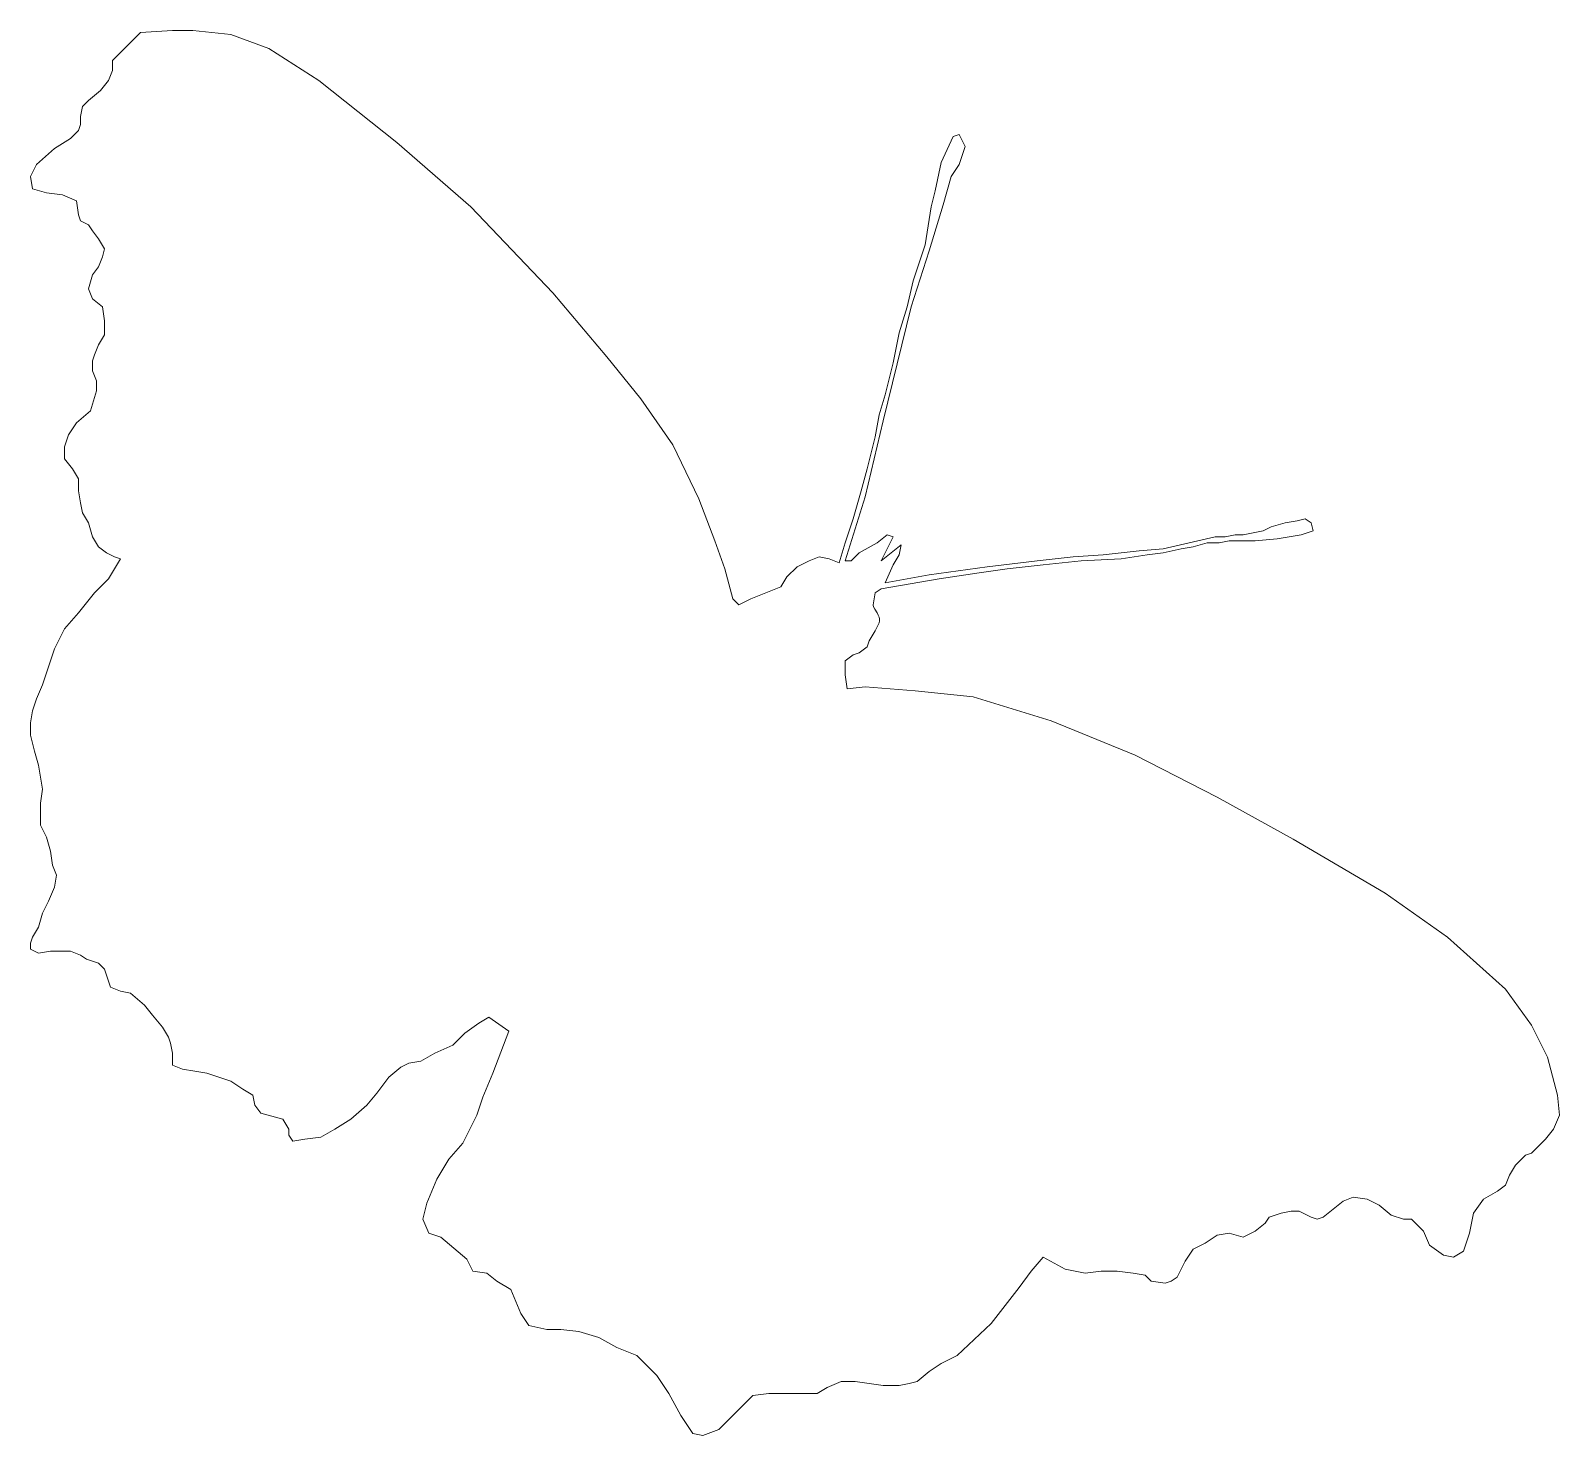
# Model space of a CAD drawing. Header units: centimetres. Extents: x -8.6 to 7.5, y -2.8 to 12.1.
import ezdxf

# ---------------------------------------------------------------- set-up
doc = ezdxf.new("R2010")
doc.units = ezdxf.units.CM
doc.header["$MEASUREMENT"] = 0
doc.layers.add('Layer 1', color=7, linetype='Continuous')

msp = doc.modelspace()

# ---------------------------------------------------------------- linework, layer by layer
at = {"layer": 'Layer 1', "lineweight": 9}
msp.add_open_spline([(-7.13974, 12.07655), (-7.13974, 12.07655), (-7.4783, 12.05541), (-7.4783, 12.05541), (-7.4783, 12.05541), (-7.4783, 12.05541), (-7.58409, 11.9496), (-7.58409, 11.9496), (-7.58409, 11.9496), (-7.58409, 11.9496), (-7.71107, 11.82262), (-7.71107, 11.82262), (-7.71107, 11.82262), (-7.71107, 11.82262), (-7.77456, 11.75915), (-7.77456, 11.75915), (-7.77456, 11.75915), (-7.77456, 11.75915), (-7.77456, 11.65335), (-7.77456, 11.65335), (-7.77456, 11.65335), (-7.77456, 11.65335), (-7.81688, 11.54756), (-7.81688, 11.54756), (-7.81688, 11.54756), (-7.81688, 11.54756), (-7.90148, 11.44176), (-7.90148, 11.44176), (-7.90148, 11.44176), (-7.90148, 11.44176), (-8.02842, 11.33595), (-8.02842, 11.33595), (-8.02842, 11.33595), (-8.02842, 11.33595), (-8.09191, 11.27248), (-8.09191, 11.27248), (-8.09191, 11.27248), (-8.09191, 11.27248), (-8.1131, 11.16671), (-8.1131, 11.16671), (-8.1131, 11.16671), (-8.1131, 11.16671), (-8.1131, 11.08203), (-8.1131, 11.08203), (-8.1131, 11.08203), (-8.1131, 11.08203), (-8.13423, 11.01857), (-8.13423, 11.01857), (-8.13423, 11.01857), (-8.13423, 11.01857), (-8.21887, 10.93398), (-8.21887, 10.93398), (-8.21887, 10.93398), (-8.21887, 10.93398), (-8.38814, 10.82817), (-8.38814, 10.82817), (-8.38814, 10.82817), (-8.38814, 10.82817), (-8.57854, 10.65894), (-8.57854, 10.65894), (-8.57854, 10.65894), (-8.57854, 10.65894), (-8.64201, 10.53201), (-8.64201, 10.53201), (-8.64201, 10.53201), (-8.64201, 10.53201), (-8.62082, 10.40502), (-8.62082, 10.40502), (-8.62082, 10.40502), (-8.62082, 10.40502), (-8.47273, 10.36268), (-8.47273, 10.36268), (-8.47273, 10.36268), (-8.47273, 10.36268), (-8.3035, 10.34154), (-8.3035, 10.34154), (-8.3035, 10.34154), (-8.3035, 10.34154), (-8.15541, 10.27806), (-8.15541, 10.27806), (-8.15541, 10.27806), (-8.15541, 10.27806), (-8.13423, 10.12994), (-8.13423, 10.12994), (-8.13423, 10.12994), (-8.13423, 10.12994), (-8.1131, 10.06649), (-8.1131, 10.06649), (-8.1131, 10.06649), (-8.1131, 10.06649), (-8.02842, 10.02416), (-8.02842, 10.02416), (-8.02842, 10.02416), (-8.02842, 10.02416), (-7.98612, 9.96067), (-7.98612, 9.96067), (-7.98612, 9.96067), (-7.98612, 9.96067), (-7.92266, 9.87604), (-7.92266, 9.87604), (-7.92266, 9.87604), (-7.92266, 9.87604), (-7.85918, 9.77022), (-7.85918, 9.77022), (-7.85918, 9.77022), (-7.85918, 9.77022), (-7.88034, 9.68564), (-7.88034, 9.68564), (-7.88034, 9.68564), (-7.88034, 9.68564), (-7.92266, 9.57979), (-7.92266, 9.57979), (-7.92266, 9.57979), (-7.92266, 9.57979), (-7.98612, 9.49517), (-7.98612, 9.49517), (-7.98612, 9.49517), (-7.98612, 9.49517), (-8.02842, 9.34706), (-8.02842, 9.34706), (-8.02842, 9.34706), (-8.02842, 9.34706), (-7.98612, 9.24127), (-7.98612, 9.24127), (-7.98612, 9.24127), (-7.98612, 9.24127), (-7.88034, 9.15663), (-7.88034, 9.15663), (-7.88034, 9.15663), (-7.88034, 9.15663), (-7.85918, 9.00852), (-7.85918, 9.00852), (-7.85918, 9.00852), (-7.85918, 9.00852), (-7.85918, 8.86044), (-7.85918, 8.86044), (-7.85918, 8.86044), (-7.85918, 8.86044), (-7.92266, 8.75459), (-7.92266, 8.75459), (-7.92266, 8.75459), (-7.92266, 8.75459), (-7.96495, 8.6488), (-7.96495, 8.6488), (-7.96495, 8.6488), (-7.96495, 8.6488), (-7.98612, 8.58533), (-7.98612, 8.58533), (-7.98612, 8.58533), (-7.98612, 8.58533), (-7.98612, 8.47956), (-7.98612, 8.47956), (-7.98612, 8.47956), (-7.98612, 8.47956), (-7.9438, 8.37374), (-7.9438, 8.37374), (-7.9438, 8.37374), (-7.9438, 8.37374), (-7.9438, 8.26796), (-7.9438, 8.26796), (-7.9438, 8.26796), (-7.9438, 8.26796), (-8.00728, 8.05637), (-8.00728, 8.05637), (-8.00728, 8.05637), (-8.00728, 8.05637), (-8.15541, 7.92942), (-8.15541, 7.92942), (-8.15541, 7.92942), (-8.15541, 7.92942), (-8.24003, 7.80248), (-8.24003, 7.80248), (-8.24003, 7.80248), (-8.24003, 7.80248), (-8.28233, 7.67554), (-8.28233, 7.67554), (-8.28233, 7.67554), (-8.28233, 7.67554), (-8.28233, 7.5486), (-8.28233, 7.5486), (-8.28233, 7.5486), (-8.28233, 7.5486), (-8.19772, 7.4428), (-8.19772, 7.4428), (-8.19772, 7.4428), (-8.19772, 7.4428), (-8.13423, 7.33698), (-8.13423, 7.33698), (-8.13423, 7.33698), (-8.13423, 7.33698), (-8.13423, 7.21), (-8.13423, 7.21), (-8.13423, 7.21), (-8.13423, 7.21), (-8.1131, 7.08306), (-8.1131, 7.08306), (-8.1131, 7.08306), (-8.1131, 7.08306), (-8.09191, 6.97728), (-8.09191, 6.97728), (-8.09191, 6.97728), (-8.09191, 6.97728), (-8.02842, 6.87148), (-8.02842, 6.87148), (-8.02842, 6.87148), (-8.02842, 6.87148), (-7.98612, 6.72334), (-7.98612, 6.72334), (-7.98612, 6.72334), (-7.98612, 6.72334), (-7.92266, 6.61756), (-7.92266, 6.61756), (-7.92266, 6.61756), (-7.92266, 6.61756), (-7.83801, 6.55404), (-7.83801, 6.55404), (-7.83801, 6.55404), (-7.83801, 6.55404), (-7.75339, 6.51175), (-7.75339, 6.51175), (-7.75339, 6.51175), (-7.75339, 6.51175), (-7.68989, 6.49059), (-7.68989, 6.49059), (-7.68989, 6.49059), (-7.68989, 6.49059), (-7.81688, 6.27903), (-7.81688, 6.27903), (-7.81688, 6.27903), (-7.81688, 6.27903), (-7.96495, 6.13089), (-7.96495, 6.13089), (-7.96495, 6.13089), (-7.96495, 6.13089), (-8.13423, 5.91936), (-8.13423, 5.91936), (-8.13423, 5.91936), (-8.13423, 5.91936), (-8.28233, 5.75005), (-8.28233, 5.75005), (-8.28233, 5.75005), (-8.28233, 5.75005), (-8.38814, 5.53846), (-8.38814, 5.53846), (-8.38814, 5.53846), (-8.38814, 5.53846), (-8.45161, 5.34809), (-8.45161, 5.34809), (-8.45161, 5.34809), (-8.45161, 5.34809), (-8.51504, 5.15766), (-8.51504, 5.15766), (-8.51504, 5.15766), (-8.51504, 5.15766), (-8.57854, 5.00955), (-8.57854, 5.00955), (-8.57854, 5.00955), (-8.57854, 5.00955), (-8.62082, 4.88259), (-8.62082, 4.88259), (-8.62082, 4.88259), (-8.62082, 4.88259), (-8.64201, 4.75564), (-8.64201, 4.75564), (-8.64201, 4.75564), (-8.64201, 4.75564), (-8.64201, 4.62863), (-8.64201, 4.62863), (-8.64201, 4.62863), (-8.64201, 4.62863), (-8.59967, 4.45932), (-8.59967, 4.45932), (-8.59967, 4.45932), (-8.59967, 4.45932), (-8.55736, 4.31121), (-8.55736, 4.31121), (-8.55736, 4.31121), (-8.55736, 4.31121), (-8.53622, 4.18429), (-8.53622, 4.18429), (-8.53622, 4.18429), (-8.53622, 4.18429), (-8.51504, 4.0573), (-8.51504, 4.0573), (-8.51504, 4.0573), (-8.51504, 4.0573), (-8.53622, 3.90925), (-8.53622, 3.90925), (-8.53622, 3.90925), (-8.53622, 3.90925), (-8.53622, 3.8034), (-8.53622, 3.8034), (-8.53622, 3.8034), (-8.53622, 3.8034), (-8.53622, 3.67641), (-8.53622, 3.67641), (-8.53622, 3.67641), (-8.53622, 3.67641), (-8.47273, 3.54955), (-8.47273, 3.54955), (-8.47273, 3.54955), (-8.47273, 3.54955), (-8.43042, 3.40143), (-8.43042, 3.40143), (-8.43042, 3.40143), (-8.43042, 3.40143), (-8.40929, 3.25332), (-8.40929, 3.25332), (-8.40929, 3.25332), (-8.40929, 3.25332), (-8.36697, 3.14752), (-8.36697, 3.14752), (-8.36697, 3.14752), (-8.36697, 3.14752), (-8.38814, 3.02057), (-8.38814, 3.02057), (-8.38814, 3.02057), (-8.38814, 3.02057), (-8.45161, 2.87249), (-8.45161, 2.87249), (-8.45161, 2.87249), (-8.45161, 2.87249), (-8.51504, 2.7455), (-8.51504, 2.7455), (-8.51504, 2.7455), (-8.51504, 2.7455), (-8.55736, 2.59745), (-8.55736, 2.59745), (-8.55736, 2.59745), (-8.55736, 2.59745), (-8.62082, 2.49161), (-8.62082, 2.49161), (-8.62082, 2.49161), (-8.62082, 2.49161), (-8.64201, 2.42812), (-8.64201, 2.42812), (-8.64201, 2.42812), (-8.64201, 2.42812), (-8.64201, 2.36464), (-8.64201, 2.36464), (-8.64201, 2.36464), (-8.64201, 2.36464), (-8.55736, 2.32232), (-8.55736, 2.32232), (-8.55736, 2.32232), (-8.55736, 2.32232), (-8.43042, 2.34348), (-8.43042, 2.34348), (-8.43042, 2.34348), (-8.43042, 2.34348), (-8.32468, 2.34348), (-8.32468, 2.34348), (-8.32468, 2.34348), (-8.32468, 2.34348), (-8.21887, 2.34348), (-8.21887, 2.34348), (-8.21887, 2.34348), (-8.21887, 2.34348), (-8.1131, 2.30119), (-8.1131, 2.30119), (-8.1131, 2.30119), (-8.1131, 2.30119), (-8.04959, 2.25886), (-8.04959, 2.25886), (-8.04959, 2.25886), (-8.04959, 2.25886), (-7.98612, 2.23767), (-7.98612, 2.23767), (-7.98612, 2.23767), (-7.98612, 2.23767), (-7.92266, 2.21654), (-7.92266, 2.21654), (-7.92266, 2.21654), (-7.92266, 2.21654), (-7.85918, 2.15305), (-7.85918, 2.15305), (-7.85918, 2.15305), (-7.85918, 2.15305), (-7.83801, 2.0896), (-7.83801, 2.0896), (-7.83801, 2.0896), (-7.83801, 2.0896), (-7.81688, 2.0261), (-7.81688, 2.0261), (-7.81688, 2.0261), (-7.81688, 2.0261), (-7.79571, 1.96262), (-7.79571, 1.96262), (-7.79571, 1.96262), (-7.79571, 1.96262), (-7.68989, 1.92027), (-7.68989, 1.92027), (-7.68989, 1.92027), (-7.68989, 1.92027), (-7.58409, 1.89917), (-7.58409, 1.89917), (-7.58409, 1.89917), (-7.58409, 1.89917), (-7.43599, 1.77219), (-7.43599, 1.77219), (-7.43599, 1.77219), (-7.43599, 1.77219), (-7.35133, 1.66636), (-7.35133, 1.66636), (-7.35133, 1.66636), (-7.35133, 1.66636), (-7.24553, 1.53947), (-7.24553, 1.53947), (-7.24553, 1.53947), (-7.24553, 1.53947), (-7.18205, 1.43363), (-7.18205, 1.43363), (-7.18205, 1.43363), (-7.18205, 1.43363), (-7.16088, 1.37018), (-7.16088, 1.37018), (-7.16088, 1.37018), (-7.16088, 1.37018), (-7.13974, 1.26437), (-7.13974, 1.26437), (-7.13974, 1.26437), (-7.13974, 1.26437), (-7.13974, 1.13742), (-7.13974, 1.13742), (-7.13974, 1.13742), (-7.13974, 1.13742), (-7.03393, 1.09509), (-7.03393, 1.09509), (-7.03393, 1.09509), (-7.03393, 1.09509), (-6.90694, 1.07397), (-6.90694, 1.07397), (-6.90694, 1.07397), (-6.90694, 1.07397), (-6.77999, 1.0528), (-6.77999, 1.0528), (-6.77999, 1.0528), (-6.77999, 1.0528), (-6.65307, 1.01049), (-6.65307, 1.01049), (-6.65307, 1.01049), (-6.65307, 1.01049), (-6.52609, 0.96816), (-6.52609, 0.96816), (-6.52609, 0.96816), (-6.52609, 0.96816), (-6.39916, 0.88353), (-6.39916, 0.88353), (-6.39916, 0.88353), (-6.39916, 0.88353), (-6.29335, 0.82004), (-6.29335, 0.82004), (-6.29335, 0.82004), (-6.29335, 0.82004), (-6.27223, 0.71425), (-6.27223, 0.71425), (-6.27223, 0.71425), (-6.27223, 0.71425), (-6.20871, 0.62962), (-6.20871, 0.62962), (-6.20871, 0.62962), (-6.20871, 0.62962), (-5.97602, 0.56618), (-5.97602, 0.56618), (-5.97602, 0.56618), (-5.97602, 0.56618), (-5.91255, 0.46035), (-5.91255, 0.46035), (-5.91255, 0.46035), (-5.91255, 0.46035), (-5.91255, 0.3969), (-5.91255, 0.3969), (-5.91255, 0.3969), (-5.91255, 0.3969), (-5.87021, 0.33337), (-5.87021, 0.33337), (-5.87021, 0.33337), (-5.87021, 0.33337), (-5.74328, 0.35455), (-5.74328, 0.35455), (-5.74328, 0.35455), (-5.74328, 0.35455), (-5.57399, 0.37571), (-5.57399, 0.37571), (-5.57399, 0.37571), (-5.57399, 0.37571), (-5.42588, 0.46035), (-5.42588, 0.46035), (-5.42588, 0.46035), (-5.42588, 0.46035), (-5.2566, 0.56618), (-5.2566, 0.56618), (-5.2566, 0.56618), (-5.2566, 0.56618), (-5.08733, 0.71425), (-5.08733, 0.71425), (-5.08733, 0.71425), (-5.08733, 0.71425), (-4.98154, 0.84123), (-4.98154, 0.84123), (-4.98154, 0.84123), (-4.98154, 0.84123), (-4.85461, 1.01049), (-4.85461, 1.01049), (-4.85461, 1.01049), (-4.85461, 1.01049), (-4.72758, 1.11626), (-4.72758, 1.11626), (-4.72758, 1.11626), (-4.72758, 1.11626), (-4.64299, 1.15861), (-4.64299, 1.15861), (-4.64299, 1.15861), (-4.64299, 1.15861), (-4.51607, 1.17975), (-4.51607, 1.17975), (-4.51607, 1.17975), (-4.51607, 1.17975), (-4.36795, 1.26437), (-4.36795, 1.26437), (-4.36795, 1.26437), (-4.36795, 1.26437), (-4.1775, 1.34898), (-4.1775, 1.34898), (-4.1775, 1.34898), (-4.1775, 1.34898), (-4.05053, 1.47593), (-4.05053, 1.47593), (-4.05053, 1.47593), (-4.05053, 1.47593), (-3.90241, 1.58176), (-3.90241, 1.58176), (-3.90241, 1.58176), (-3.90241, 1.58176), (-3.79662, 1.64523), (-3.79662, 1.64523), (-3.79662, 1.64523), (-3.79662, 1.64523), (-3.58505, 1.49712), (-3.58505, 1.49712), (-3.58505, 1.49712), (-3.58505, 1.49712), (-3.75428, 1.0528), (-3.75428, 1.0528), (-3.75428, 1.0528), (-3.75428, 1.0528), (-3.86007, 0.79893), (-3.86007, 0.79893), (-3.86007, 0.79893), (-3.86007, 0.79893), (-3.92353, 0.60848), (-3.92353, 0.60848), (-3.92353, 0.60848), (-3.92353, 0.60848), (-3.98703, 0.48158), (-3.98703, 0.48158), (-3.98703, 0.48158), (-3.98703, 0.48158), (-4.07168, 0.31225), (-4.07168, 0.31225), (-4.07168, 0.31225), (-4.07168, 0.31225), (-4.21984, 0.14297), (-4.21984, 0.14297), (-4.21984, 0.14297), (-4.21984, 0.14297), (-4.34674, -0.06859), (-4.34674, -0.06859), (-4.34674, -0.06859), (-4.34674, -0.06859), (-4.45253, -0.32251), (-4.45253, -0.32251), (-4.45253, -0.32251), (-4.45253, -0.32251), (-4.49488, -0.4918), (-4.49488, -0.4918), (-4.49488, -0.4918), (-4.49488, -0.4918), (-4.4314, -0.63991), (-4.4314, -0.63991), (-4.4314, -0.63991), (-4.4314, -0.63991), (-4.30445, -0.68223), (-4.30445, -0.68223), (-4.30445, -0.68223), (-4.30445, -0.68223), (-4.02937, -0.91496), (-4.02937, -0.91496), (-4.02937, -0.91496), (-4.02937, -0.91496), (-3.96584, -1.04194), (-3.96584, -1.04194), (-3.96584, -1.04194), (-3.96584, -1.04194), (-3.81777, -1.06308), (-3.81777, -1.06308), (-3.81777, -1.06308), (-3.81777, -1.06308), (-3.71198, -1.14773), (-3.71198, -1.14773), (-3.71198, -1.14773), (-3.71198, -1.14773), (-3.56388, -1.23241), (-3.56388, -1.23241), (-3.56388, -1.23241), (-3.56388, -1.23241), (-3.45812, -1.48629), (-3.45812, -1.48629), (-3.45812, -1.48629), (-3.45812, -1.48629), (-3.37346, -1.61321), (-3.37346, -1.61321), (-3.37346, -1.61321), (-3.37346, -1.61321), (-3.18303, -1.6555), (-3.18303, -1.6555), (-3.18303, -1.6555), (-3.18303, -1.6555), (-3.03496, -1.6555), (-3.03496, -1.6555), (-3.03496, -1.6555), (-3.03496, -1.6555), (-2.8445, -1.67669), (-2.8445, -1.67669), (-2.8445, -1.67669), (-2.8445, -1.67669), (-2.63294, -1.74014), (-2.63294, -1.74014), (-2.63294, -1.74014), (-2.63294, -1.74014), (-2.44248, -1.84595), (-2.44248, -1.84595), (-2.44248, -1.84595), (-2.44248, -1.84595), (-2.23089, -1.93059), (-2.23089, -1.93059), (-2.23089, -1.93059), (-2.23089, -1.93059), (-2.0193, -2.14216), (-2.0193, -2.14216), (-2.0193, -2.14216), (-2.0193, -2.14216), (-1.89231, -2.33261), (-1.89231, -2.33261), (-1.89231, -2.33261), (-1.89231, -2.33261), (-1.76536, -2.56532), (-1.76536, -2.56532), (-1.76536, -2.56532), (-1.76536, -2.56532), (-1.63839, -2.75579), (-1.63839, -2.75579), (-1.63839, -2.75579), (-1.63839, -2.75579), (-1.53264, -2.77695), (-1.53264, -2.77695), (-1.53264, -2.77695), (-1.53264, -2.77695), (-1.36337, -2.71348), (-1.36337, -2.71348), (-1.36337, -2.71348), (-1.36337, -2.71348), (-1.21522, -2.56532), (-1.21522, -2.56532), (-1.21522, -2.56532), (-1.21522, -2.56532), (-1.00366, -2.35375), (-1.00366, -2.35375), (-1.00366, -2.35375), (-1.00366, -2.35375), (-0.83445, -2.33261), (-0.83445, -2.33261), (-0.83445, -2.33261), (-0.83445, -2.33261), (-0.55935, -2.33261), (-0.55935, -2.33261), (-0.55935, -2.33261), (-0.55935, -2.33261), (-0.32661, -2.33261), (-0.32661, -2.33261), (-0.32661, -2.33261), (-0.32661, -2.33261), (-0.22084, -2.26908), (-0.22084, -2.26908), (-0.22084, -2.26908), (-0.22084, -2.26908), (-0.07276, -2.20563), (-0.07276, -2.20563), (-0.07276, -2.20563), (-0.07276, -2.20563), (0.07536, -2.20563), (0.07536, -2.20563), (0.07536, -2.20563), (0.07536, -2.20563), (0.22359, -2.22677), (0.22359, -2.22677), (0.22359, -2.22677), (0.22359, -2.22677), (0.37173, -2.24796), (0.37173, -2.24796), (0.37173, -2.24796), (0.37173, -2.24796), (0.54094, -2.24796), (0.54094, -2.24796), (0.54094, -2.24796), (0.54094, -2.24796), (0.64674, -2.22677), (0.64674, -2.22677), (0.64674, -2.22677), (0.64674, -2.22677), (0.73135, -2.20563), (0.73135, -2.20563), (0.73135, -2.20563), (0.73135, -2.20563), (0.8583, -2.09986), (0.8583, -2.09986), (0.8583, -2.09986), (0.8583, -2.09986), (0.98534, -2.01516), (0.98534, -2.01516), (0.98534, -2.01516), (0.98534, -2.01516), (1.15456, -1.93059), (1.15456, -1.93059), (1.15456, -1.93059), (1.15456, -1.93059), (1.51423, -1.59207), (1.51423, -1.59207), (1.51423, -1.59207), (1.51423, -1.59207), (1.66231, -1.40163), (1.66231, -1.40163), (1.66231, -1.40163), (1.66231, -1.40163), (1.81043, -1.21121), (1.81043, -1.21121), (1.81043, -1.21121), (1.81043, -1.21121), (1.93738, -1.04194), (1.93738, -1.04194), (1.93738, -1.04194), (1.93738, -1.04194), (2.06435, -0.89379), (2.06435, -0.89379), (2.06435, -0.89379), (2.06435, -0.89379), (2.29707, -1.02075), (2.29707, -1.02075), (2.29707, -1.02075), (2.29707, -1.02075), (2.50872, -1.06308), (2.50872, -1.06308), (2.50872, -1.06308), (2.50872, -1.06308), (2.67795, -1.04194), (2.67795, -1.04194), (2.67795, -1.04194), (2.67795, -1.04194), (2.84722, -1.04194), (2.84722, -1.04194), (2.84722, -1.04194), (2.84722, -1.04194), (3.01652, -1.06308), (3.01652, -1.06308), (3.01652, -1.06308), (3.01652, -1.06308), (3.14349, -1.08425), (3.14349, -1.08425), (3.14349, -1.08425), (3.14349, -1.08425), (3.20692, -1.14773), (3.20692, -1.14773), (3.20692, -1.14773), (3.20692, -1.14773), (3.35508, -1.16887), (3.35508, -1.16887), (3.35508, -1.16887), (3.35508, -1.16887), (3.41854, -1.14773), (3.41854, -1.14773), (3.41854, -1.14773), (3.41854, -1.14773), (3.48202, -1.10542), (3.48202, -1.10542), (3.48202, -1.10542), (3.48202, -1.10542), (3.52435, -1.02075), (3.52435, -1.02075), (3.52435, -1.02075), (3.52435, -1.02075), (3.56664, -0.93612), (3.56664, -0.93612), (3.56664, -0.93612), (3.56664, -0.93612), (3.65126, -0.80918), (3.65126, -0.80918), (3.65126, -0.80918), (3.65126, -0.80918), (3.77823, -0.74572), (3.77823, -0.74572), (3.77823, -0.74572), (3.77823, -0.74572), (3.90516, -0.66107), (3.90516, -0.66107), (3.90516, -0.66107), (3.90516, -0.66107), (4.03212, -0.63991), (4.03212, -0.63991), (4.03212, -0.63991), (4.03212, -0.63991), (4.18018, -0.68223), (4.18018, -0.68223), (4.18018, -0.68223), (4.18018, -0.68223), (4.30723, -0.61878), (4.30723, -0.61878), (4.30723, -0.61878), (4.30723, -0.61878), (4.41302, -0.53412), (4.41302, -0.53412), (4.41302, -0.53412), (4.41302, -0.53412), (4.45531, -0.47059), (4.45531, -0.47059), (4.45531, -0.47059), (4.45531, -0.47059), (4.58225, -0.42833), (4.58225, -0.42833), (4.58225, -0.42833), (4.58225, -0.42833), (4.68806, -0.40717), (4.68806, -0.40717), (4.68806, -0.40717), (4.68806, -0.40717), (4.77269, -0.40717), (4.77269, -0.40717), (4.77269, -0.40717), (4.77269, -0.40717), (4.89962, -0.47059), (4.89962, -0.47059), (4.89962, -0.47059), (4.89962, -0.47059), (4.96312, -0.4918), (4.96312, -0.4918), (4.96312, -0.4918), (4.96312, -0.4918), (5.02661, -0.47059), (5.02661, -0.47059), (5.02661, -0.47059), (5.02661, -0.47059), (5.23819, -0.3014), (5.23819, -0.3014), (5.23819, -0.3014), (5.23819, -0.3014), (5.34401, -0.25903), (5.34401, -0.25903), (5.34401, -0.25903), (5.34401, -0.25903), (5.49211, -0.28018), (5.49211, -0.28018), (5.49211, -0.28018), (5.49211, -0.28018), (5.61906, -0.34372), (5.61906, -0.34372), (5.61906, -0.34372), (5.61906, -0.34372), (5.74601, -0.44951), (5.74601, -0.44951), (5.74601, -0.44951), (5.74601, -0.44951), (5.87301, -0.4918), (5.87301, -0.4918), (5.87301, -0.4918), (5.87301, -0.4918), (5.95762, -0.4918), (5.95762, -0.4918), (5.95762, -0.4918), (5.95762, -0.4918), (6.08457, -0.61878), (6.08457, -0.61878), (6.08457, -0.61878), (6.08457, -0.61878), (6.14802, -0.76689), (6.14802, -0.76689), (6.14802, -0.76689), (6.14802, -0.76689), (6.29614, -0.87267), (6.29614, -0.87267), (6.29614, -0.87267), (6.29614, -0.87267), (6.40189, -0.89379), (6.40189, -0.89379), (6.40189, -0.89379), (6.40189, -0.89379), (6.50768, -0.83034), (6.50768, -0.83034), (6.50768, -0.83034), (6.50768, -0.83034), (6.57117, -0.63991), (6.57117, -0.63991), (6.57117, -0.63991), (6.57117, -0.63991), (6.6135, -0.42833), (6.6135, -0.42833), (6.6135, -0.42833), (6.6135, -0.42833), (6.71927, -0.28018), (6.71927, -0.28018), (6.71927, -0.28018), (6.71927, -0.28018), (6.86738, -0.19557), (6.86738, -0.19557), (6.86738, -0.19557), (6.86738, -0.19557), (6.95202, -0.13208), (6.95202, -0.13208), (6.95202, -0.13208), (6.95202, -0.13208), (6.99432, -0.0263), (6.99432, -0.0263), (6.99432, -0.0263), (6.99432, -0.0263), (7.05782, 0.07952), (7.05782, 0.07952), (7.05782, 0.07952), (7.05782, 0.07952), (7.16361, 0.18526), (7.16361, 0.18526), (7.16361, 0.18526), (7.16361, 0.18526), (7.22709, 0.20647), (7.22709, 0.20647), (7.22709, 0.20647), (7.22709, 0.20647), (7.29058, 0.26992), (7.29058, 0.26992), (7.29058, 0.26992), (7.29058, 0.26992), (7.37522, 0.35455), (7.37522, 0.35455), (7.37522, 0.35455), (7.37522, 0.35455), (7.45984, 0.46035), (7.45984, 0.46035), (7.45984, 0.46035), (7.45984, 0.46035), (7.52334, 0.60848), (7.52334, 0.60848), (7.52334, 0.60848), (7.52334, 0.60848), (7.50219, 0.82004), (7.50219, 0.82004), (7.50219, 0.82004), (7.50219, 0.82004), (7.39638, 1.22204), (7.39638, 1.22204), (7.39638, 1.22204), (7.39638, 1.22204), (7.22709, 1.56057), (7.22709, 1.56057), (7.22709, 1.56057), (7.22709, 1.56057), (6.95202, 1.94146), (6.95202, 1.94146), (6.95202, 1.94146), (6.95202, 1.94146), (6.33846, 2.49161), (6.33846, 2.49161), (6.33846, 2.49161), (6.33846, 2.49161), (5.68251, 2.95712), (5.68251, 2.95712), (5.68251, 2.95712), (5.68251, 2.95712), (4.70922, 3.52833), (4.70922, 3.52833), (4.70922, 3.52833), (4.70922, 3.52833), (3.90516, 3.9727), (3.90516, 3.9727), (3.90516, 3.9727), (3.90516, 3.9727), (3.03768, 4.41701), (3.03768, 4.41701), (3.03768, 4.41701), (3.03768, 4.41701), (2.14894, 4.7768), (2.14894, 4.7768), (2.14894, 4.7768), (2.14894, 4.7768), (1.32383, 5.03071), (1.32383, 5.03071), (1.32383, 5.03071), (1.32383, 5.03071), (0.71022, 5.09415), (0.71022, 5.09415), (0.71022, 5.09415), (0.71022, 5.09415), (0.18127, 5.1365), (0.18127, 5.1365), (0.18127, 5.1365), (0.18127, 5.1365), (-0.00925, 5.11531), (-0.00925, 5.11531), (-0.00925, 5.11531), (-0.00925, 5.11531), (-0.03044, 5.26343), (-0.03044, 5.26343), (-0.03044, 5.26343), (-0.03044, 5.26343), (-0.03044, 5.4116), (-0.03044, 5.4116), (-0.03044, 5.4116), (-0.03044, 5.4116), (0.05429, 5.47502), (0.05429, 5.47502), (0.05429, 5.47502), (0.05429, 5.47502), (0.1177, 5.49615), (0.1177, 5.49615), (0.1177, 5.49615), (0.1177, 5.49615), (0.20243, 5.55968), (0.20243, 5.55968), (0.20243, 5.55968), (0.20243, 5.55968), (0.22359, 5.62319), (0.22359, 5.62319), (0.22359, 5.62319), (0.22359, 5.62319), (0.28707, 5.72892), (0.28707, 5.72892), (0.28707, 5.72892), (0.28707, 5.72892), (0.32938, 5.81356), (0.32938, 5.81356), (0.32938, 5.81356), (0.32938, 5.81356), (0.35051, 5.85585), (0.30822, 5.91936), (0.30822, 5.91936), (0.26591, 5.98283), (0.26591, 6.00399), (0.26591, 6.00399), (0.26591, 6.00399), (0.26591, 6.00399), (0.28707, 6.13089), (0.28707, 6.13089), (0.28707, 6.13089), (0.28707, 6.13089), (0.35051, 6.17323), (0.35051, 6.17323), (0.35051, 6.17323), (0.35051, 6.17323), (0.96415, 6.27903), (0.96415, 6.27903), (0.96415, 6.27903), (0.96415, 6.27903), (1.38728, 6.34248), (1.38728, 6.34248), (1.38728, 6.34248), (1.38728, 6.34248), (1.6835, 6.38478), (1.6835, 6.38478), (1.6835, 6.38478), (1.6835, 6.38478), (2.06435, 6.42711), (2.06435, 6.42711), (2.06435, 6.42711), (2.06435, 6.42711), (2.46634, 6.46946), (2.46634, 6.46946), (2.46634, 6.46946), (2.46634, 6.46946), (2.88958, 6.49059), (2.88958, 6.49059), (2.88958, 6.49059), (2.88958, 6.49059), (3.16463, 6.53291), (3.16463, 6.53291), (3.16463, 6.53291), (3.16463, 6.53291), (3.33392, 6.55404), (3.33392, 6.55404), (3.33392, 6.55404), (3.33392, 6.55404), (3.52435, 6.5964), (3.52435, 6.5964), (3.52435, 6.5964), (3.52435, 6.5964), (3.65126, 6.61756), (3.65126, 6.61756), (3.65126, 6.61756), (3.65126, 6.61756), (3.79939, 6.65986), (3.79939, 6.65986), (3.79939, 6.65986), (3.79939, 6.65986), (3.92635, 6.65986), (3.92635, 6.65986), (3.92635, 6.65986), (3.92635, 6.65986), (4.03212, 6.68102), (4.03212, 6.68102), (4.03212, 6.68102), (4.03212, 6.68102), (4.18018, 6.68102), (4.18018, 6.68102), (4.18018, 6.68102), (4.18018, 6.68102), (4.30723, 6.68102), (4.30723, 6.68102), (4.30723, 6.68102), (4.30723, 6.68102), (4.53992, 6.70215), (4.53992, 6.70215), (4.53992, 6.70215), (4.53992, 6.70215), (4.79385, 6.7445), (4.79385, 6.7445), (4.79385, 6.7445), (4.79385, 6.7445), (4.92076, 6.78683), (4.92076, 6.78683), (4.92076, 6.78683), (4.92076, 6.78683), (4.89962, 6.87148), (4.89962, 6.87148), (4.89962, 6.87148), (4.89962, 6.87148), (4.83617, 6.9138), (4.83617, 6.9138), (4.83617, 6.9138), (4.83617, 6.9138), (4.75148, 6.89267), (4.75148, 6.89267), (4.75148, 6.89267), (4.75148, 6.89267), (4.62458, 6.87148), (4.62458, 6.87148), (4.62458, 6.87148), (4.62458, 6.87148), (4.47647, 6.82915), (4.47647, 6.82915), (4.47647, 6.82915), (4.47647, 6.82915), (4.39184, 6.78683), (4.39184, 6.78683), (4.39184, 6.78683), (4.39184, 6.78683), (4.28599, 6.76566), (4.28599, 6.76566), (4.28599, 6.76566), (4.28599, 6.76566), (4.18018, 6.7445), (4.18018, 6.7445), (4.18018, 6.7445), (4.18018, 6.7445), (4.09559, 6.7445), (4.09559, 6.7445), (4.09559, 6.7445), (4.09559, 6.7445), (3.9898, 6.72334), (3.9898, 6.72334), (3.9898, 6.72334), (3.9898, 6.72334), (3.88398, 6.72334), (3.88398, 6.72334), (3.88398, 6.72334), (3.88398, 6.72334), (3.33392, 6.5964), (3.33392, 6.5964), (3.33392, 6.5964), (3.33392, 6.5964), (3.08, 6.57524), (3.08, 6.57524), (3.08, 6.57524), (3.08, 6.57524), (2.88958, 6.55404), (2.88958, 6.55404), (2.88958, 6.55404), (2.88958, 6.55404), (2.69912, 6.53291), (2.69912, 6.53291), (2.69912, 6.53291), (2.69912, 6.53291), (2.38175, 6.51175), (2.38175, 6.51175), (2.38175, 6.51175), (2.38175, 6.51175), (2.19129, 6.49059), (2.19129, 6.49059), (2.19129, 6.49059), (2.19129, 6.49059), (2.00083, 6.46946), (2.00083, 6.46946), (2.00083, 6.46946), (2.00083, 6.46946), (1.47191, 6.40595), (1.47191, 6.40595), (1.47191, 6.40595), (1.47191, 6.40595), (0.8583, 6.32132), (0.8583, 6.32132), (0.8583, 6.32132), (0.8583, 6.32132), (0.39289, 6.23671), (0.39289, 6.23671), (0.39289, 6.23671), (0.39289, 6.23671), (0.4775, 6.42711), (0.4775, 6.42711), (0.4775, 6.42711), (0.4775, 6.42711), (0.54094, 6.53291), (0.54094, 6.53291), (0.54094, 6.53291), (0.54094, 6.53291), (0.5621, 6.63873), (0.5621, 6.63873), (0.5621, 6.63873), (0.5621, 6.63873), (0.35051, 6.46946), (0.35051, 6.46946), (0.35051, 6.46946), (0.35051, 6.46946), (0.4775, 6.72334), (0.4775, 6.72334), (0.4775, 6.72334), (0.4775, 6.72334), (0.41402, 6.7445), (0.41402, 6.7445), (0.41402, 6.7445), (0.41402, 6.7445), (0.30822, 6.65986), (0.30822, 6.65986), (0.30822, 6.65986), (0.30822, 6.65986), (0.1177, 6.55404), (0.1177, 6.55404), (0.1177, 6.55404), (0.1177, 6.55404), (0.03304, 6.46946), (0.03304, 6.46946), (0.03304, 6.46946), (0.03304, 6.46946), (-0.03044, 6.46946), (-0.03044, 6.46946), (-0.03044, 6.46946), (-0.03044, 6.46946), (0.18127, 7.14655), (0.18127, 7.14655), (0.18127, 7.14655), (0.18127, 7.14655), (0.37173, 7.95062), (0.37173, 7.95062), (0.37173, 7.95062), (0.37173, 7.95062), (0.66793, 9.15663), (0.66793, 9.15663), (0.66793, 9.15663), (0.66793, 9.15663), (0.8583, 9.74911), (0.8583, 9.74911), (0.8583, 9.74911), (0.8583, 9.74911), (1.00644, 10.23572), (1.00644, 10.23572), (1.00644, 10.23572), (1.00644, 10.23572), (1.09105, 10.53201), (1.09105, 10.53201), (1.09105, 10.53201), (1.09105, 10.53201), (1.17571, 10.65894), (1.17571, 10.65894), (1.17571, 10.65894), (1.17571, 10.65894), (1.23916, 10.84935), (1.23916, 10.84935), (1.23916, 10.84935), (1.23916, 10.84935), (1.17571, 10.97629), (1.17571, 10.97629), (1.17571, 10.97629), (1.17571, 10.97629), (1.11224, 10.9551), (1.11224, 10.9551), (1.11224, 10.9551), (1.11224, 10.9551), (0.98534, 10.68007), (0.98534, 10.68007), (0.98534, 10.68007), (0.98534, 10.68007), (0.92181, 10.38385), (0.92181, 10.38385), (0.92181, 10.38385), (0.92181, 10.38385), (0.87949, 10.21456), (0.87949, 10.21456), (0.87949, 10.21456), (0.87949, 10.21456), (0.81595, 9.81256), (0.81595, 9.81256), (0.81595, 9.81256), (0.81595, 9.81256), (0.68906, 9.43167), (0.68906, 9.43167), (0.68906, 9.43167), (0.68906, 9.43167), (0.62561, 9.15663), (0.62561, 9.15663), (0.62561, 9.15663), (0.62561, 9.15663), (0.54094, 8.88157), (0.54094, 8.88157), (0.54094, 8.88157), (0.54094, 8.88157), (0.4775, 8.56416), (0.4775, 8.56416), (0.4775, 8.56416), (0.4775, 8.56416), (0.39289, 8.22563), (0.39289, 8.22563), (0.39289, 8.22563), (0.39289, 8.22563), (0.32938, 8.01407), (0.32938, 8.01407), (0.32938, 8.01407), (0.32938, 8.01407), (0.28707, 7.78132), (0.28707, 7.78132), (0.28707, 7.78132), (0.28707, 7.78132), (0.24475, 7.61208), (0.24475, 7.61208), (0.24475, 7.61208), (0.24475, 7.61208), (0.20243, 7.4428), (0.20243, 7.4428), (0.20243, 7.4428), (0.20243, 7.4428), (0.13895, 7.21), (0.13895, 7.21), (0.13895, 7.21), (0.13895, 7.21), (0.05429, 6.9138), (0.05429, 6.9138), (0.05429, 6.9138), (0.05429, 6.9138), (-0.03044, 6.65986), (-0.03044, 6.65986), (-0.03044, 6.65986), (-0.03044, 6.65986), (-0.09389, 6.44827), (-0.09389, 6.44827), (-0.09389, 6.44827), (-0.09389, 6.44827), (-0.19971, 6.49059), (-0.19971, 6.49059), (-0.19971, 6.49059), (-0.19971, 6.49059), (-0.30545, 6.51175), (-0.30545, 6.51175), (-0.30545, 6.51175), (-0.30545, 6.51175), (-0.41127, 6.46946), (-0.41127, 6.46946), (-0.41127, 6.46946), (-0.41127, 6.46946), (-0.53817, 6.40595), (-0.53817, 6.40595), (-0.53817, 6.40595), (-0.53817, 6.40595), (-0.64402, 6.30016), (-0.64402, 6.30016), (-0.64402, 6.30016), (-0.64402, 6.30016), (-0.70747, 6.19439), (-0.70747, 6.19439), (-0.70747, 6.19439), (-0.70747, 6.19439), (-0.91906, 6.10976), (-0.91906, 6.10976), (-0.91906, 6.10976), (-0.91906, 6.10976), (-1.02482, 6.06744), (-1.02482, 6.06744), (-1.02482, 6.06744), (-1.02482, 6.06744), (-1.15178, 6.00399), (-1.15178, 6.00399), (-1.15178, 6.00399), (-1.15178, 6.00399), (-1.21522, 6.06744), (-1.21522, 6.06744), (-1.21522, 6.06744), (-1.21522, 6.06744), (-1.29989, 6.38478), (-1.29989, 6.38478), (-1.29989, 6.38478), (-1.29989, 6.38478), (-1.40569, 6.68102), (-1.40569, 6.68102), (-1.40569, 6.68102), (-1.40569, 6.68102), (-1.57493, 7.12542), (-1.57493, 7.12542), (-1.57493, 7.12542), (-1.57493, 7.12542), (-1.85001, 7.69668), (-1.85001, 7.69668), (-1.85001, 7.69668), (-1.85001, 7.69668), (-2.18857, 8.18334), (-2.18857, 8.18334), (-2.18857, 8.18334), (-2.18857, 8.18334), (-2.5483, 8.62763), (-2.5483, 8.62763), (-2.5483, 8.62763), (-2.5483, 8.62763), (-3.11958, 9.30469), (-3.11958, 9.30469), (-3.11958, 9.30469), (-3.11958, 9.30469), (-3.98703, 10.21456), (-3.98703, 10.21456), (-3.98703, 10.21456), (-3.98703, 10.21456), (-4.76994, 10.89167), (-4.76994, 10.89167), (-4.76994, 10.89167), (-4.76994, 10.89167), (-5.59518, 11.54756), (-5.59518, 11.54756), (-5.59518, 11.54756), (-5.59518, 11.54756), (-6.1241, 11.8861), (-6.1241, 11.8861), (-6.1241, 11.8861), (-6.1241, 11.8861), (-6.52609, 12.03422), (-6.52609, 12.03422), (-6.52609, 12.03422), (-6.52609, 12.03422), (-6.92812, 12.07655), (-6.92812, 12.07655), (-6.92812, 12.07655), (-6.92812, 12.07655), (-7.13974, 12.07655), (-7.13974, 12.07655)], degree=3, knots=[0, 0, 0, 0, 0.00274725, 0.00274725, 0.00274725, 0.00274725, 0.00549451, 0.00549451, 0.00549451, 0.00549451, 0.00824176, 0.00824176, 0.00824176, 0.00824176, 0.01098901, 0.01098901, 0.01098901, 0.01098901, 0.01373626, 0.01373626, 0.01373626, 0.01373626, 0.01648352, 0.01648352, 0.01648352, 0.01648352, 0.01923077, 0.01923077, 0.01923077, 0.01923077, 0.02197802, 0.02197802, 0.02197802, 0.02197802, 0.02472527, 0.02472527, 0.02472527, 0.02472527, 0.02747253, 0.02747253, 0.02747253, 0.02747253, 0.03021978, 0.03021978, 0.03021978, 0.03021978, 0.03296703, 0.03296703, 0.03296703, 0.03296703, 0.03571429, 0.03571429, 0.03571429, 0.03571429, 0.03846154, 0.03846154, 0.03846154, 0.03846154, 0.04120879, 0.04120879, 0.04120879, 0.04120879, 0.04395604, 0.04395604, 0.04395604, 0.04395604, 0.0467033, 0.0467033, 0.0467033, 0.0467033, 0.04945055, 0.04945055, 0.04945055, 0.04945055, 0.0521978, 0.0521978, 0.0521978, 0.0521978, 0.05494505, 0.05494505, 0.05494505, 0.05494505, 0.05769231, 0.05769231, 0.05769231, 0.05769231, 0.06043956, 0.06043956, 0.06043956, 0.06043956, 0.06318681, 0.06318681, 0.06318681, 0.06318681, 0.06593407, 0.06593407, 0.06593407, 0.06593407, 0.06868132, 0.06868132, 0.06868132, 0.06868132, 0.07142857, 0.07142857, 0.07142857, 0.07142857, 0.07417582, 0.07417582, 0.07417582, 0.07417582, 0.07692308, 0.07692308, 0.07692308, 0.07692308, 0.07967033, 0.07967033, 0.07967033, 0.07967033, 0.08241758, 0.08241758, 0.08241758, 0.08241758, 0.08516484, 0.08516484, 0.08516484, 0.08516484, 0.08791209, 0.08791209, 0.08791209, 0.08791209, 0.09065934, 0.09065934, 0.09065934, 0.09065934, 0.09340659, 0.09340659, 0.09340659, 0.09340659, 0.09615385, 0.09615385, 0.09615385, 0.09615385, 0.0989011, 0.0989011, 0.0989011, 0.0989011, 0.10164835, 0.10164835, 0.10164835, 0.10164835, 0.1043956, 0.1043956, 0.1043956, 0.1043956, 0.10714286, 0.10714286, 0.10714286, 0.10714286, 0.10989011, 0.10989011, 0.10989011, 0.10989011, 0.11263736, 0.11263736, 0.11263736, 0.11263736, 0.11538462, 0.11538462, 0.11538462, 0.11538462, 0.11813187, 0.11813187, 0.11813187, 0.11813187, 0.12087912, 0.12087912, 0.12087912, 0.12087912, 0.12362637, 0.12362637, 0.12362637, 0.12362637, 0.12637363, 0.12637363, 0.12637363, 0.12637363, 0.12912088, 0.12912088, 0.12912088, 0.12912088, 0.13186813, 0.13186813, 0.13186813, 0.13186813, 0.13461538, 0.13461538, 0.13461538, 0.13461538, 0.13736264, 0.13736264, 0.13736264, 0.13736264, 0.14010989, 0.14010989, 0.14010989, 0.14010989, 0.14285714, 0.14285714, 0.14285714, 0.14285714, 0.1456044, 0.1456044, 0.1456044, 0.1456044, 0.14835165, 0.14835165, 0.14835165, 0.14835165, 0.1510989, 0.1510989, 0.1510989, 0.1510989, 0.15384615, 0.15384615, 0.15384615, 0.15384615, 0.15659341, 0.15659341, 0.15659341, 0.15659341, 0.15934066, 0.15934066, 0.15934066, 0.15934066, 0.16208791, 0.16208791, 0.16208791, 0.16208791, 0.16483516, 0.16483516, 0.16483516, 0.16483516, 0.16758242, 0.16758242, 0.16758242, 0.16758242, 0.17032967, 0.17032967, 0.17032967, 0.17032967, 0.17307692, 0.17307692, 0.17307692, 0.17307692, 0.17582418, 0.17582418, 0.17582418, 0.17582418, 0.17857143, 0.17857143, 0.17857143, 0.17857143, 0.18131868, 0.18131868, 0.18131868, 0.18131868, 0.18406593, 0.18406593, 0.18406593, 0.18406593, 0.18681319, 0.18681319, 0.18681319, 0.18681319, 0.18956044, 0.18956044, 0.18956044, 0.18956044, 0.19230769, 0.19230769, 0.19230769, 0.19230769, 0.19505495, 0.19505495, 0.19505495, 0.19505495, 0.1978022, 0.1978022, 0.1978022, 0.1978022, 0.20054945, 0.20054945, 0.20054945, 0.20054945, 0.2032967, 0.2032967, 0.2032967, 0.2032967, 0.20604396, 0.20604396, 0.20604396, 0.20604396, 0.20879121, 0.20879121, 0.20879121, 0.20879121, 0.21153846, 0.21153846, 0.21153846, 0.21153846, 0.21428571, 0.21428571, 0.21428571, 0.21428571, 0.21703297, 0.21703297, 0.21703297, 0.21703297, 0.21978022, 0.21978022, 0.21978022, 0.21978022, 0.22252747, 0.22252747, 0.22252747, 0.22252747, 0.22527473, 0.22527473, 0.22527473, 0.22527473, 0.22802198, 0.22802198, 0.22802198, 0.22802198, 0.23076923, 0.23076923, 0.23076923, 0.23076923, 0.23351648, 0.23351648, 0.23351648, 0.23351648, 0.23626374, 0.23626374, 0.23626374, 0.23626374, 0.23901099, 0.23901099, 0.23901099, 0.23901099, 0.24175824, 0.24175824, 0.24175824, 0.24175824, 0.24450549, 0.24450549, 0.24450549, 0.24450549, 0.24725275, 0.24725275, 0.24725275, 0.24725275, 0.25, 0.25, 0.25, 0.25, 0.25274725, 0.25274725, 0.25274725, 0.25274725, 0.25549451, 0.25549451, 0.25549451, 0.25549451, 0.25824176, 0.25824176, 0.25824176, 0.25824176, 0.26098901, 0.26098901, 0.26098901, 0.26098901, 0.26373626, 0.26373626, 0.26373626, 0.26373626, 0.26648352, 0.26648352, 0.26648352, 0.26648352, 0.26923077, 0.26923077, 0.26923077, 0.26923077, 0.27197802, 0.27197802, 0.27197802, 0.27197802, 0.27472527, 0.27472527, 0.27472527, 0.27472527, 0.27747253, 0.27747253, 0.27747253, 0.27747253, 0.28021978, 0.28021978, 0.28021978, 0.28021978, 0.28296703, 0.28296703, 0.28296703, 0.28296703, 0.28571429, 0.28571429, 0.28571429, 0.28571429, 0.28846154, 0.28846154, 0.28846154, 0.28846154, 0.29120879, 0.29120879, 0.29120879, 0.29120879, 0.29395604, 0.29395604, 0.29395604, 0.29395604, 0.2967033, 0.2967033, 0.2967033, 0.2967033, 0.29945055, 0.29945055, 0.29945055, 0.29945055, 0.3021978, 0.3021978, 0.3021978, 0.3021978, 0.30494505, 0.30494505, 0.30494505, 0.30494505, 0.30769231, 0.30769231, 0.30769231, 0.30769231, 0.31043956, 0.31043956, 0.31043956, 0.31043956, 0.31318681, 0.31318681, 0.31318681, 0.31318681, 0.31593407, 0.31593407, 0.31593407, 0.31593407, 0.31868132, 0.31868132, 0.31868132, 0.31868132, 0.32142857, 0.32142857, 0.32142857, 0.32142857, 0.32417582, 0.32417582, 0.32417582, 0.32417582, 0.32692308, 0.32692308, 0.32692308, 0.32692308, 0.32967033, 0.32967033, 0.32967033, 0.32967033, 0.33241758, 0.33241758, 0.33241758, 0.33241758, 0.33516484, 0.33516484, 0.33516484, 0.33516484, 0.33791209, 0.33791209, 0.33791209, 0.33791209, 0.34065934, 0.34065934, 0.34065934, 0.34065934, 0.34340659, 0.34340659, 0.34340659, 0.34340659, 0.34615385, 0.34615385, 0.34615385, 0.34615385, 0.3489011, 0.3489011, 0.3489011, 0.3489011, 0.35164835, 0.35164835, 0.35164835, 0.35164835, 0.3543956, 0.3543956, 0.3543956, 0.3543956, 0.35714286, 0.35714286, 0.35714286, 0.35714286, 0.35989011, 0.35989011, 0.35989011, 0.35989011, 0.36263736, 0.36263736, 0.36263736, 0.36263736, 0.36538462, 0.36538462, 0.36538462, 0.36538462, 0.36813187, 0.36813187, 0.36813187, 0.36813187, 0.37087912, 0.37087912, 0.37087912, 0.37087912, 0.37362637, 0.37362637, 0.37362637, 0.37362637, 0.37637363, 0.37637363, 0.37637363, 0.37637363, 0.37912088, 0.37912088, 0.37912088, 0.37912088, 0.38186813, 0.38186813, 0.38186813, 0.38186813, 0.38461538, 0.38461538, 0.38461538, 0.38461538, 0.38736264, 0.38736264, 0.38736264, 0.38736264, 0.39010989, 0.39010989, 0.39010989, 0.39010989, 0.39285714, 0.39285714, 0.39285714, 0.39285714, 0.3956044, 0.3956044, 0.3956044, 0.3956044, 0.39835165, 0.39835165, 0.39835165, 0.39835165, 0.4010989, 0.4010989, 0.4010989, 0.4010989, 0.40384615, 0.40384615, 0.40384615, 0.40384615, 0.40659341, 0.40659341, 0.40659341, 0.40659341, 0.40934066, 0.40934066, 0.40934066, 0.40934066, 0.41208791, 0.41208791, 0.41208791, 0.41208791, 0.41483516, 0.41483516, 0.41483516, 0.41483516, 0.41758242, 0.41758242, 0.41758242, 0.41758242, 0.42032967, 0.42032967, 0.42032967, 0.42032967, 0.42307692, 0.42307692, 0.42307692, 0.42307692, 0.42582418, 0.42582418, 0.42582418, 0.42582418, 0.42857143, 0.42857143, 0.42857143, 0.42857143, 0.43131868, 0.43131868, 0.43131868, 0.43131868, 0.43406593, 0.43406593, 0.43406593, 0.43406593, 0.43681319, 0.43681319, 0.43681319, 0.43681319, 0.43956044, 0.43956044, 0.43956044, 0.43956044, 0.44230769, 0.44230769, 0.44230769, 0.44230769, 0.44505495, 0.44505495, 0.44505495, 0.44505495, 0.4478022, 0.4478022, 0.4478022, 0.4478022, 0.45054945, 0.45054945, 0.45054945, 0.45054945, 0.4532967, 0.4532967, 0.4532967, 0.4532967, 0.45604396, 0.45604396, 0.45604396, 0.45604396, 0.45879121, 0.45879121, 0.45879121, 0.45879121, 0.46153846, 0.46153846, 0.46153846, 0.46153846, 0.46428571, 0.46428571, 0.46428571, 0.46428571, 0.46703297, 0.46703297, 0.46703297, 0.46703297, 0.46978022, 0.46978022, 0.46978022, 0.46978022, 0.47252747, 0.47252747, 0.47252747, 0.47252747, 0.47527473, 0.47527473, 0.47527473, 0.47527473, 0.47802198, 0.47802198, 0.47802198, 0.47802198, 0.48076923, 0.48076923, 0.48076923, 0.48076923, 0.48351648, 0.48351648, 0.48351648, 0.48351648, 0.48626374, 0.48626374, 0.48626374, 0.48626374, 0.48901099, 0.48901099, 0.48901099, 0.48901099, 0.49175824, 0.49175824, 0.49175824, 0.49175824, 0.49450549, 0.49450549, 0.49450549, 0.49450549, 0.49725275, 0.49725275, 0.49725275, 0.49725275, 0.5, 0.5, 0.5, 0.5, 0.50274725, 0.50274725, 0.50274725, 0.50274725, 0.50549451, 0.50549451, 0.50549451, 0.50549451, 0.50824176, 0.50824176, 0.50824176, 0.50824176, 0.51098901, 0.51098901, 0.51098901, 0.51098901, 0.51373626, 0.51373626, 0.51373626, 0.51373626, 0.51648352, 0.51648352, 0.51648352, 0.51648352, 0.51923077, 0.51923077, 0.51923077, 0.51923077, 0.52197802, 0.52197802, 0.52197802, 0.52197802, 0.52472527, 0.52472527, 0.52472527, 0.52472527, 0.52747253, 0.52747253, 0.52747253, 0.52747253, 0.53021978, 0.53021978, 0.53021978, 0.53021978, 0.53296703, 0.53296703, 0.53296703, 0.53296703, 0.53571429, 0.53571429, 0.53571429, 0.53571429, 0.53846154, 0.53846154, 0.53846154, 0.53846154, 0.54120879, 0.54120879, 0.54120879, 0.54120879, 0.54395604, 0.54395604, 0.54395604, 0.54395604, 0.5467033, 0.5467033, 0.5467033, 0.5467033, 0.54945055, 0.54945055, 0.54945055, 0.54945055, 0.5521978, 0.5521978, 0.5521978, 0.5521978, 0.55494505, 0.55494505, 0.55494505, 0.55494505, 0.55769231, 0.55769231, 0.55769231, 0.55769231, 0.56043956, 0.56043956, 0.56043956, 0.56043956, 0.56318681, 0.56318681, 0.56318681, 0.56318681, 0.56593407, 0.56593407, 0.56593407, 0.56593407, 0.56868132, 0.56868132, 0.56868132, 0.56868132, 0.57142857, 0.57142857, 0.57142857, 0.57142857, 0.57417582, 0.57417582, 0.57417582, 0.57417582, 0.57692308, 0.57692308, 0.57692308, 0.57692308, 0.57967033, 0.57967033, 0.57967033, 0.57967033, 0.58241758, 0.58241758, 0.58241758, 0.58241758, 0.58516484, 0.58516484, 0.58516484, 0.58516484, 0.58791209, 0.58791209, 0.58791209, 0.58791209, 0.59065934, 0.59065934, 0.59065934, 0.59065934, 0.59340659, 0.59340659, 0.59340659, 0.59340659, 0.59615385, 0.59615385, 0.59615385, 0.59615385, 0.5989011, 0.5989011, 0.5989011, 0.5989011, 0.60164835, 0.60164835, 0.60164835, 0.60164835, 0.6043956, 0.6043956, 0.6043956, 0.6043956, 0.60714286, 0.60714286, 0.60714286, 0.60714286, 0.60989011, 0.60989011, 0.60989011, 0.60989011, 0.61263736, 0.61263736, 0.61263736, 0.61263736, 0.61538462, 0.61538462, 0.61538462, 0.61538462, 0.61813187, 0.61813187, 0.61813187, 0.61813187, 0.62087912, 0.62087912, 0.62087912, 0.62087912, 0.62362637, 0.62362637, 0.62362637, 0.62362637, 0.62637363, 0.62637363, 0.62637363, 0.62637363, 0.62912088, 0.62912088, 0.62912088, 0.62912088, 0.63186813, 0.63186813, 0.63186813, 0.63186813, 0.63461538, 0.63461538, 0.63461538, 0.63461538, 0.63736264, 0.63736264, 0.63736264, 0.63736264, 0.64010989, 0.64010989, 0.64010989, 0.64010989, 0.64285714, 0.64285714, 0.64285714, 0.64285714, 0.6456044, 0.6456044, 0.6456044, 0.6456044, 0.64835165, 0.64835165, 0.64835165, 0.64835165, 0.6510989, 0.6510989, 0.6510989, 0.6510989, 0.65384615, 0.65384615, 0.65384615, 0.65384615, 0.65659341, 0.65659341, 0.65659341, 0.65659341, 0.65934066, 0.65934066, 0.65934066, 0.65934066, 0.66208791, 0.66208791, 0.66208791, 0.66208791, 0.66483516, 0.66483516, 0.66483516, 0.66483516, 0.66758242, 0.66758242, 0.66758242, 0.66758242, 0.67032967, 0.67032967, 0.67032967, 0.67032967, 0.67307692, 0.67307692, 0.67307692, 0.67307692, 0.67582418, 0.67582418, 0.67582418, 0.67582418, 0.67857143, 0.67857143, 0.67857143, 0.67857143, 0.68131868, 0.68131868, 0.68131868, 0.68131868, 0.68406593, 0.68406593, 0.68406593, 0.68406593, 0.68681319, 0.68681319, 0.68681319, 0.68681319, 0.68956044, 0.68956044, 0.68956044, 0.68956044, 0.69230769, 0.69230769, 0.69230769, 0.69230769, 0.69505495, 0.69505495, 0.69505495, 0.69505495, 0.6978022, 0.6978022, 0.6978022, 0.6978022, 0.70054945, 0.70054945, 0.70054945, 0.70054945, 0.7032967, 0.7032967, 0.7032967, 0.7032967, 0.70604396, 0.70604396, 0.70604396, 0.70604396, 0.70879121, 0.70879121, 0.70879121, 0.70879121, 0.71153846, 0.71153846, 0.71153846, 0.71153846, 0.71428571, 0.71428571, 0.71428571, 0.71428571, 0.71703297, 0.71703297, 0.71703297, 0.71703297, 0.71978022, 0.71978022, 0.71978022, 0.71978022, 0.72252747, 0.72252747, 0.72252747, 0.72252747, 0.72527473, 0.72527473, 0.72527473, 0.72527473, 0.72802198, 0.72802198, 0.72802198, 0.72802198, 0.73076923, 0.73076923, 0.73076923, 0.73076923, 0.73351648, 0.73351648, 0.73351648, 0.73351648, 0.73626374, 0.73626374, 0.73626374, 0.73626374, 0.73901099, 0.73901099, 0.73901099, 0.73901099, 0.74175824, 0.74175824, 0.74175824, 0.74175824, 0.74450549, 0.74450549, 0.74450549, 0.74450549, 0.74725275, 0.74725275, 0.74725275, 0.74725275, 0.75, 0.75, 0.75, 0.75, 0.75274725, 0.75274725, 0.75274725, 0.75274725, 0.75549451, 0.75549451, 0.75549451, 0.75549451, 0.75824176, 0.75824176, 0.75824176, 0.75824176, 0.76098901, 0.76098901, 0.76098901, 0.76098901, 0.76373626, 0.76373626, 0.76373626, 0.76373626, 0.76648352, 0.76648352, 0.76648352, 0.76648352, 0.76923077, 0.76923077, 0.76923077, 0.76923077, 0.77197802, 0.77197802, 0.77197802, 0.77197802, 0.77472527, 0.77472527, 0.77472527, 0.77472527, 0.77747253, 0.77747253, 0.77747253, 0.77747253, 0.78021978, 0.78021978, 0.78021978, 0.78021978, 0.78296703, 0.78296703, 0.78296703, 0.78296703, 0.78571429, 0.78571429, 0.78571429, 0.78571429, 0.78846154, 0.78846154, 0.78846154, 0.78846154, 0.79120879, 0.79120879, 0.79120879, 0.79120879, 0.79395604, 0.79395604, 0.79395604, 0.79395604, 0.7967033, 0.7967033, 0.7967033, 0.7967033, 0.79945055, 0.79945055, 0.79945055, 0.79945055, 0.8021978, 0.8021978, 0.8021978, 0.8021978, 0.80494505, 0.80494505, 0.80494505, 0.80494505, 0.80769231, 0.80769231, 0.80769231, 0.80769231, 0.81043956, 0.81043956, 0.81043956, 0.81043956, 0.81318681, 0.81318681, 0.81318681, 0.81318681, 0.81593407, 0.81593407, 0.81593407, 0.81593407, 0.81868132, 0.81868132, 0.81868132, 0.81868132, 0.82142857, 0.82142857, 0.82142857, 0.82142857, 0.82417582, 0.82417582, 0.82417582, 0.82417582, 0.82692308, 0.82692308, 0.82692308, 0.82692308, 0.82967033, 0.82967033, 0.82967033, 0.82967033, 0.83241758, 0.83241758, 0.83241758, 0.83241758, 0.83516484, 0.83516484, 0.83516484, 0.83516484, 0.83791209, 0.83791209, 0.83791209, 0.83791209, 0.84065934, 0.84065934, 0.84065934, 0.84065934, 0.84340659, 0.84340659, 0.84340659, 0.84340659, 0.84615385, 0.84615385, 0.84615385, 0.84615385, 0.8489011, 0.8489011, 0.8489011, 0.8489011, 0.85164835, 0.85164835, 0.85164835, 0.85164835, 0.8543956, 0.8543956, 0.8543956, 0.8543956, 0.85714286, 0.85714286, 0.85714286, 0.85714286, 0.85989011, 0.85989011, 0.85989011, 0.85989011, 0.86263736, 0.86263736, 0.86263736, 0.86263736, 0.86538462, 0.86538462, 0.86538462, 0.86538462, 0.86813187, 0.86813187, 0.86813187, 0.86813187, 0.87087912, 0.87087912, 0.87087912, 0.87087912, 0.87362637, 0.87362637, 0.87362637, 0.87362637, 0.87637363, 0.87637363, 0.87637363, 0.87637363, 0.87912088, 0.87912088, 0.87912088, 0.87912088, 0.88186813, 0.88186813, 0.88186813, 0.88186813, 0.88461538, 0.88461538, 0.88461538, 0.88461538, 0.88736264, 0.88736264, 0.88736264, 0.88736264, 0.89010989, 0.89010989, 0.89010989, 0.89010989, 0.89285714, 0.89285714, 0.89285714, 0.89285714, 0.8956044, 0.8956044, 0.8956044, 0.8956044, 0.89835165, 0.89835165, 0.89835165, 0.89835165, 0.9010989, 0.9010989, 0.9010989, 0.9010989, 0.90384615, 0.90384615, 0.90384615, 0.90384615, 0.90659341, 0.90659341, 0.90659341, 0.90659341, 0.90934066, 0.90934066, 0.90934066, 0.90934066, 0.91208791, 0.91208791, 0.91208791, 0.91208791, 0.91483516, 0.91483516, 0.91483516, 0.91483516, 0.91758242, 0.91758242, 0.91758242, 0.91758242, 0.92032967, 0.92032967, 0.92032967, 0.92032967, 0.92307692, 0.92307692, 0.92307692, 0.92307692, 0.92582418, 0.92582418, 0.92582418, 0.92582418, 0.92857143, 0.92857143, 0.92857143, 0.92857143, 0.93131868, 0.93131868, 0.93131868, 0.93131868, 0.93406593, 0.93406593, 0.93406593, 0.93406593, 0.93681319, 0.93681319, 0.93681319, 0.93681319, 0.93956044, 0.93956044, 0.93956044, 0.93956044, 0.94230769, 0.94230769, 0.94230769, 0.94230769, 0.94505495, 0.94505495, 0.94505495, 0.94505495, 0.9478022, 0.9478022, 0.9478022, 0.9478022, 0.95054945, 0.95054945, 0.95054945, 0.95054945, 0.9532967, 0.9532967, 0.9532967, 0.9532967, 0.95604396, 0.95604396, 0.95604396, 0.95604396, 0.95879121, 0.95879121, 0.95879121, 0.95879121, 0.96153846, 0.96153846, 0.96153846, 0.96153846, 0.96428571, 0.96428571, 0.96428571, 0.96428571, 0.96703297, 0.96703297, 0.96703297, 0.96703297, 0.96978022, 0.96978022, 0.96978022, 0.96978022, 0.97252747, 0.97252747, 0.97252747, 0.97252747, 0.97527473, 0.97527473, 0.97527473, 0.97527473, 0.97802198, 0.97802198, 0.97802198, 0.97802198, 0.98076923, 0.98076923, 0.98076923, 0.98076923, 0.98351648, 0.98351648, 0.98351648, 0.98351648, 0.98626374, 0.98626374, 0.98626374, 0.98626374, 0.98901099, 0.98901099, 0.98901099, 0.98901099, 0.99175824, 0.99175824, 0.99175824, 0.99175824, 0.99450549, 0.99450549, 0.99450549, 0.99450549, 1, 1, 1, 1], dxfattribs=at)

doc.saveas('drawing.dxf')
